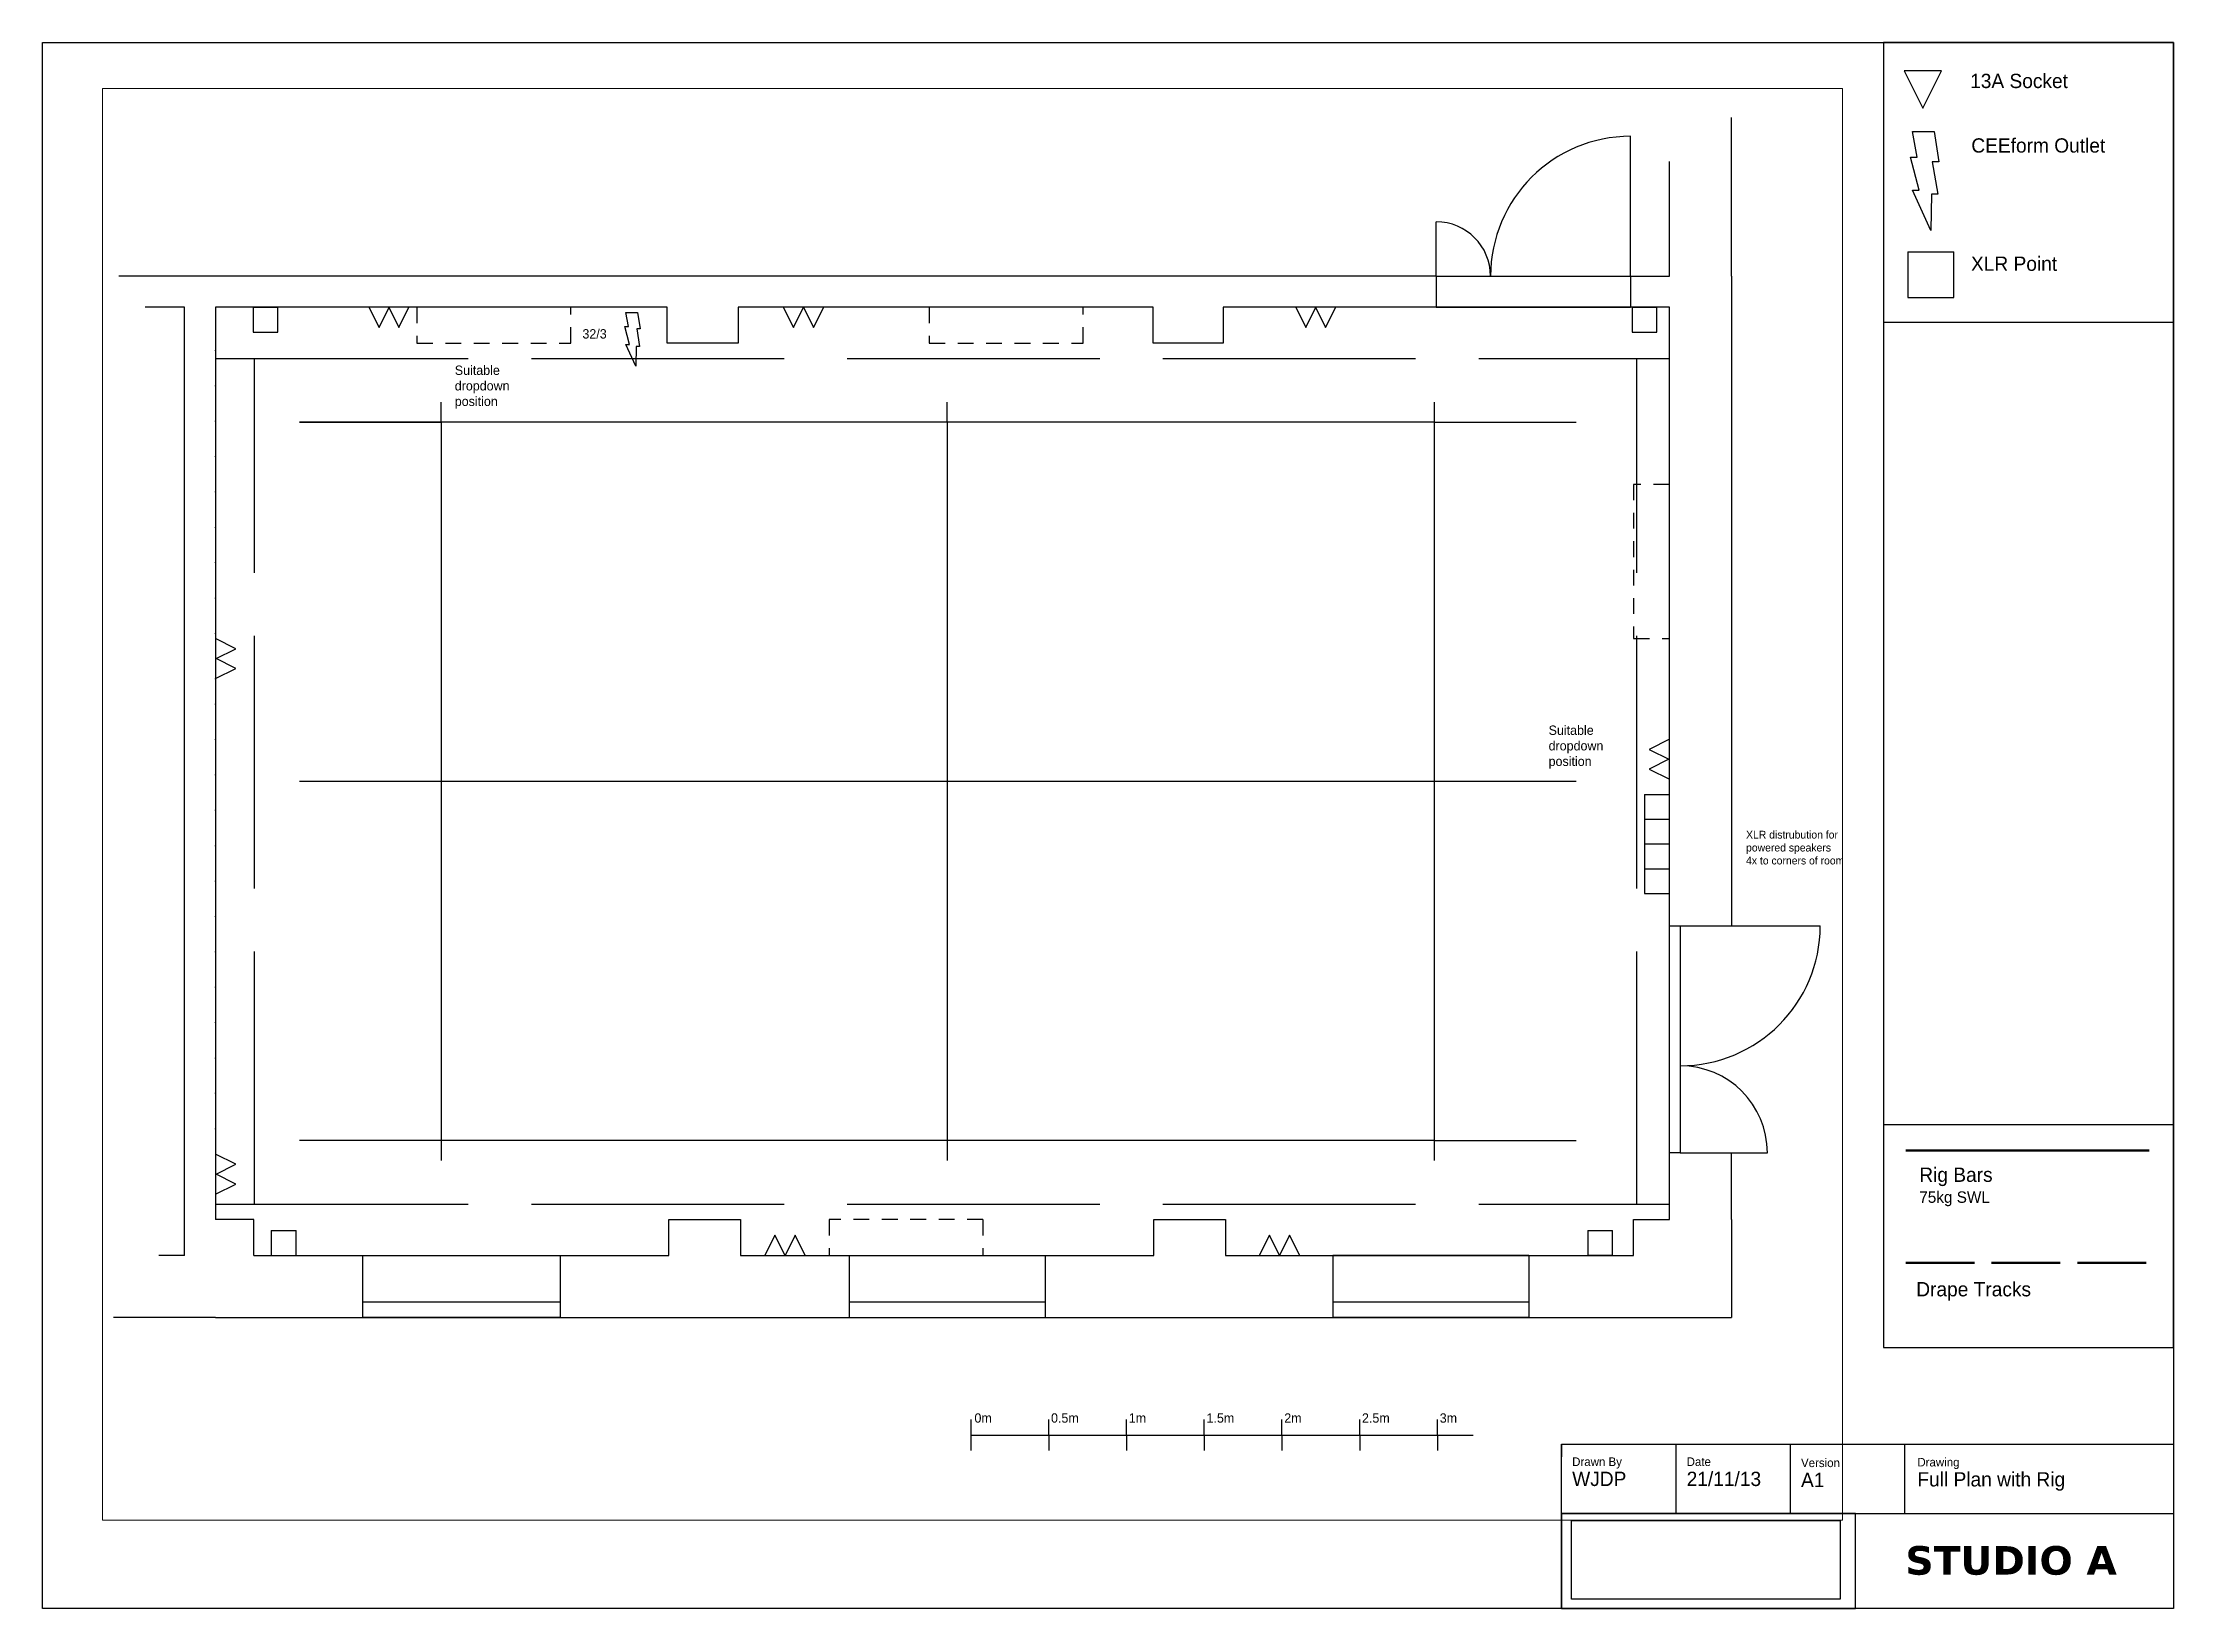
# Paper-space layout 'Print' of a CAD drawing. Header units: millimetres. Extents: x 4 to 376, y 5 to 279.
# The model-space entities are those that its viewports show. They can reach past a viewport. Long polylines and large blocks are cut down to what shows.
import ezdxf

# ---------------------------------------------------------------- set-up
doc = ezdxf.new("R2010")
doc.units = ezdxf.units.MM
doc.linetypes.add('ACAD_ISO02W100', pattern=[15, 12, -3])
doc.linetypes.add('JIS_02_0.7', pattern=[1.35, 0.75, -0.6])
for name, color, linetype, lineweight in [('Curtain Track', 104, 'ACAD_ISO02W100', 30), ('DWG Frame', 7, 'Continuous', 0), ('Rig', 30, 'Continuous', 30), ('SCALE', 230, 'Continuous', 30), ('Sockets', 40, 'Continuous', 30)]:
    doc.layers.add(name, color=color, linetype=linetype, lineweight=lineweight)
for name, color, linetype in [('Doors', 16, 'Continuous'), ('FRAME', 7, 'Continuous'), ('Key', 18, 'Continuous'), ('Notes', 10, 'Continuous'), ('Radiators', 19, 'JIS_02_0.7'), ('TEXT', 5, 'Continuous'), ('Windows', 150, 'Continuous'), ('XLR', 220, 'Continuous')]:
    doc.layers.add(name, color=color, linetype=linetype)
picture_1 = doc.add_image_def('image1.png', size_in_pixel=(400, 117))

msp = doc.modelspace()

# ---------------------------------------------------------------- linework, layer by layer
for p, q in [((975, 630), (975, 732)), ((935, 630), (935, 703.7)), ((-20, 630), (-62.3, 630)), ((785, 630), (-20, 630)), ((910, 630), (935, 630)), ((975, 630), (975, 212)), ((-20, 610), (-45.4, 610)), ((-20, 0), (-20, 610)), ((129.5, 610), (0, 610)), ((0, 610), (0, 605)), ((0, 605), (0, 68)), ((228.5, 610), (129.5, 610)), ((290.5, 610), (228.5, 610)), ((290.5, 587), (290.5, 610)), ((459, 610), (336, 610)), ((336, 610), (336, 587)), ((558, 610), (459, 610)), ((603, 610), (558, 610)), ((603, 587), (603, 610)), ((785, 610), (648, 610)), ((648, 610), (648, 587)), ((910, 610), (785, 610)), ((935, 610), (910, 610)), ((935, 496), (935, 610)), ((336, 587), (290.5, 587)), ((648, 587), (603, 587)), ((935, 128.1), (935, 498.1)), ((935, 397), (935, 496)), ((935, 66), (935, 212)), ((0, 68), (0, 23)), ((935, 23), (935, 66)), ((975, 23), (975, 66)), ((24.5, 23), (0, 23)), ((24.5, 0), (24.5, 23)), ((291.5, 0), (291.5, 23)), ((291.5, 23), (337.5, 23)), ((337.5, 23), (337.5, 0)), ((603.5, 0), (603.5, 23)), ((603.5, 23), (649.5, 23)), ((649.5, 23), (649.5, 0)), ((912, 0), (912, 23)), ((912, 23), (935, 23)), ((975, 23), (975, -40)), ((-20, 0), (-36.6, 0)), ((24.5, 0), (94.5, 0)), ((94.5, 0), (221.5, 0)), ((221.5, 0), (291.5, 0)), ((337.5, 0), (407.5, 0)), ((407.5, 0), (533.5, 0)), ((533.5, 0), (603.5, 0)), ((649.5, 0), (718.5, 0)), ((718.5, 0), (844.5, 0)), ((844.5, 0), (912, 0)), ((-20, -40), (-65.7, -40)), ((0, -40), (-20, -40)), ((0, -40), (975, -40))]:
    msp.add_line(p, q)
at = {"layer": 'Curtain Track'}
for p, q in [((0, 577), (935, 577)), ((25, 33), (25, 577)), ((914, 33), (914, 577)), ((0, 33), (935, 33))]:
    msp.add_line(p, q, dxfattribs=at)
at = {"layer": 'Doors'}
for p, q in [((910, 630), (910, 720)), ((785, 630), (785, 665)), ((785, 630), (785, 610)), ((785, 630), (910, 630)), ((910, 630), (910, 610)), ((785, 610), (820, 610)), ((820, 610), (910, 610)), ((935, 122), (935, 212)), ((935, 212), (942, 212)), ((942, 212), (1032, 212)), ((942, 212), (942, 66)), ((935, 66), (935, 122)), ((942, 66), (935, 66)), ((942, 66), (998, 66))]:
    msp.add_line(p, q, dxfattribs=at)
for centre, radius, start, end in [((910, 630), 90, 90, 180), ((785, 630), 35, 0, 90), ((942, 212), 90, 270, 0), ((942, 66), 56, 0, 90)]:
    msp.add_arc(centre, radius, start, end, dxfattribs=at)
at = {"layer": 'Radiators'}
for p, q in [((129.5, 610), (129.5, 587)), ((228.5, 587), (228.5, 610)), ((459, 610), (459, 587)), ((558, 587), (558, 610)), ((129.5, 587), (228.5, 587)), ((459, 587), (558, 587)), ((935, 496), (912, 496)), ((912, 496), (912, 397)), ((912, 397), (935, 397)), ((493.5, 23), (394.5, 23)), ((394.5, 23), (394.5, 0)), ((493.5, 23), (493.5, 0))]:
    msp.add_line(p, q, dxfattribs=at)
at = {"layer": 'Rig'}
for p, q in [((145, 536), (145, 549)), ((470.5, 536), (470.5, 549)), ((784, 61), (784, 549)), ((784, 536), (54, 536)), ((54, 536), (145, 536)), ((145, 536), (145, 74)), ((470.5, 536), (470.5, 74)), ((784, 536), (875, 536)), ((875, 305), (54, 305)), ((784, 74), (54, 74)), ((145, 74), (145, 61)), ((470.5, 74), (470.5, 61)), ((784, 74), (875, 74))]:
    msp.add_line(p, q, dxfattribs=at)
for p in [(0, 582.2), (0, 559.5), (0, 536.7), (0, 514), (0, 491.2), (0, 468.4), (0, 445.7), (0, 422.9), (0, 400.2), (0, 371), (0, 354.6), (0, 331.9), (0, 309.1), (0, 286.4), (0, 263.6), (0, 240.8), (0, 218.1), (0, 195.3), (0, 172.6), (0, 149.8), (0, 127), (0, 104.3), (0, 81.5)]:
    msp.add_point(p, dxfattribs=at)
at = {"layer": 'SCALE'}
for p, q in [((485.8, -105.6), (485.8, -125.6)), ((535.8, -115.6), (535.8, -105.6)), ((585.8, -115.6), (585.8, -105.6)), ((635.8, -115.6), (635.8, -105.6)), ((685.8, -115.6), (685.8, -105.6)), ((735.8, -115.6), (735.8, -105.6)), ((785.8, -115.6), (785.8, -105.6)), ((485.8, -115.6), (808.7, -115.6)), ((485.8, -115.6), (535.8, -115.6)), ((535.8, -115.6), (535.8, -125.6)), ((535.8, -115.6), (585.8, -115.6)), ((585.8, -115.6), (585.8, -125.6)), ((585.8, -115.6), (635.8, -115.6)), ((635.8, -115.6), (635.8, -125.6)), ((635.8, -115.6), (685.8, -115.6)), ((685.8, -115.6), (685.8, -125.6)), ((685.8, -115.6), (735.8, -115.6)), ((685.8, -115.6), (735.8, -115.6)), ((735.8, -115.6), (735.8, -125.6)), ((735.8, -115.6), (785.8, -115.6)), ((785.8, -115.6), (785.8, -125.6))]:
    msp.add_line(p, q, dxfattribs=at)
at = {"layer": 'Sockets'}
for p, q in [((111.6, 610), (98.6, 610)), ((98.6, 610), (105.1, 597)), ((105.1, 597), (111.6, 610)), ((124.3, 610), (111.3, 610)), ((111.3, 610), (117.8, 597)), ((117.8, 597), (124.3, 610)), ((378.1, 610), (365.1, 610)), ((365.1, 610), (371.6, 597)), ((371.6, 597), (378.1, 610)), ((391.1, 610), (378.1, 610)), ((378.1, 610), (384.6, 597)), ((384.6, 597), (391.1, 610)), ((707.7, 610), (694.7, 610)), ((694.7, 610), (701.2, 597)), ((701.2, 597), (707.7, 610)), ((720.4, 610), (707.4, 610)), ((707.4, 610), (713.9, 597)), ((713.9, 597), (720.4, 610)), ((13, 390.3), (0, 396.9)), ((0, 396.9), (0, 383.8)), ((0, 383.8), (13, 390.3)), ((13, 377.6), (0, 384.2)), ((0, 384.2), (0, 371.1)), ((0, 371.1), (13, 377.6)), ((935, 332.1), (922, 325.5)), ((935, 319), (935, 332.1)), ((922, 325.5), (935, 319)), ((935, 319.4), (922, 312.8)), ((935, 306.3), (935, 319.4)), ((922, 312.8), (935, 306.3)), ((13, 58.6), (0, 65.1)), ((0, 65.1), (0, 52.1)), ((0, 52.1), (13, 58.6)), ((13, 45.9), (0, 52.4)), ((0, 52.4), (0, 39.4)), ((0, 39.4), (13, 45.9)), ((359.7, 13), (353.2, 0)), ((366.2, 0), (359.7, 13)), ((372.7, 13), (366.2, 0)), ((366.2, 0), (379.2, 0)), ((379.2, 0), (372.7, 13)), ((677.7, 13), (671.2, 0)), ((684.2, 0), (677.7, 13)), ((690.7, 13), (684.2, 0)), ((697.2, 0), (690.7, 13)), ((353.2, 0), (366.2, 0)), ((671.2, 0), (684.2, 0)), ((684.2, 0), (697.2, 0))]:
    msp.add_line(p, q, dxfattribs=at)
msp.add_lwpolyline([(263.9, 606.7), (271.4, 606.7), (273.1, 596.1), (270.8, 596.1), (272.7, 584.7), (270.5, 584.7), (270.2, 572.1), (263.8, 586.1), (266.2, 586.1), (263.2, 597.7), (265.5, 597.7), (263.9, 606.7)], dxfattribs=at)
at = {"layer": 'Windows'}
for p, q in [((94.5, 0), (94.5, -30)), ((94.5, 0), (221.5, 0)), ((221.5, 0), (221.5, -30)), ((844.5, 0), (718.5, 0)), ((718.5, 0), (718.5, -30)), ((407.5, 0), (407.5, -30)), ((407.5, 0), (533.5, 0)), ((533.5, 0), (533.5, -30)), ((844.5, 0), (844.5, -30)), ((221.5, -30), (94.5, -30)), ((94.5, -30), (94.5, -40)), ((221.5, -40), (94.5, -40)), ((221.5, -30), (221.5, -40)), ((533.5, -30), (407.5, -30)), ((407.5, -30), (407.5, -40)), ((407.5, -40), (533.5, -40)), ((533.5, -30), (533.5, -40)), ((844.5, -30), (718.5, -30)), ((718.5, -30), (718.5, -40)), ((844.5, -40), (718.5, -40)), ((844.5, -30), (844.5, -40))]:
    msp.add_line(p, q, dxfattribs=at)
at = {"layer": 'XLR'}
for p, q in [((24.1, 610), (24.1, 594)), ((24.1, 610), (40.1, 610)), ((40.1, 594), (40.1, 610)), ((911, 610), (911, 594)), ((911, 610), (927, 610)), ((927, 594), (927, 610)), ((24.1, 594), (40.1, 594)), ((911, 594), (927, 594)), ((919, 296.6), (919, 280.6)), ((919, 296.6), (935, 296.6)), ((935, 280.6), (935, 296.6)), ((919, 280.7), (919, 264.7)), ((919, 280.7), (935, 280.7)), ((919, 280.6), (935, 280.6)), ((935, 264.7), (935, 280.7)), ((919, 264.8), (919, 248.8)), ((919, 264.8), (935, 264.8)), ((919, 264.7), (935, 264.7)), ((935, 248.8), (935, 264.8)), ((919, 248.8), (935, 248.8)), ((919, 248.8), (919, 232.8)), ((919, 248.8), (935, 248.8)), ((935, 232.8), (935, 248.8)), ((919, 232.8), (935, 232.8)), ((35.7, 16), (35.7, 0)), ((35.7, 16), (51.7, 16)), ((51.7, 0), (51.7, 16)), ((882.5, 16.1), (882.5, 0.1)), ((882.5, 16.1), (898.5, 16.1)), ((898.5, 0.1), (898.5, 16.1)), ((882.5, 0.1), (898.5, 0.1)), ((35.7, 0), (51.7, 0))]:
    msp.add_line(p, q, dxfattribs=at)

# ---------------------------------------------------------------- texts
at = {"layer": 'Notes', "char_height": 6, "attachment_point": 1}
for insert, width in [((153.8, 572.5), 126.256), ((857.3, 340.9), 49.137)]:
    msp.add_mtext('Suitable\\Pdropdown\\Pposition', dxfattribs=dict(at, insert=insert, width=width))
at = {"layer": 'SCALE', "attachment_point": 1}
for s, insert, char_height, width in [(' 0m', (485.8, -101.6), 6, 25.742), (' {\\H1.5x;0.5m}', (535.8, -101.6), 4, 21.902), (' {\\H1.5x;1m}', (585.8, -101.6), 4, 19.848), (' {\\H1.5x;1.5m}', (635.8, -101.6), 4, 38.018), (' {\\H1.5x;2m}', (685.8, -101.6), 4, 18.122), (' {\\H1.5x;2.5m}', (735.8, -101.6), 4, 40.124), (' {\\H1.5x;3m}', (785.8, -101.6), 4, 16.694)]:
    msp.add_mtext(s, dxfattribs=dict(at, insert=insert, char_height=char_height, width=width))
at = {"layer": 'Sockets', "insert": (235.9, 595.9), "char_height": 6, "width": 20.581, "attachment_point": 1}
msp.add_mtext('32/3', dxfattribs=at)
at = {"layer": 'XLR', "insert": (984.3, 273.2), "char_height": 5, "width": 128.231, "attachment_point": 1}
msp.add_mtext('XLR distrubution for\\Ppowered speakers\\P4x to corners of room', dxfattribs=at)

psp = doc.layouts.new('Print')

# ---------------------------------------------------------------- linework, layer by layer
at = {"layer": 'FRAME'}
for p, q in [((325.32, 278.99), (340.12, 278.99)), ((325.32, 230.13), (375.99, 230.13)), ((325.32, 89.81), (375.99, 89.81)), ((269.07, 33.92), (269.07, 31.74)), ((289.07, 21.79), (289.07, 33.92)), ((309.07, 21.79), (309.07, 33.92)), ((329.07, 21.79), (329.07, 33.92)), ((269.07, 21.79), (289.07, 21.79)), ((289.07, 21.79), (309.07, 21.79)), ((309.07, 21.79), (329.07, 21.79)), ((329.07, 21.79), (349.07, 21.79))]:
    psp.add_line(p, q, dxfattribs=at)
for points in [[(3.56, 278.99), (375.99, 278.99), (375.99, 5.22), (3.56, 5.22)], [(375.99, 278.99), (325.32, 278.99), (325.32, 50.86), (375.99, 50.83)], [(375.99, 5.22), (269.07, 5.22), (269.07, 33.92), (375.99, 33.92)], [(320.43, 21.79), (269.07, 21.79), (269.07, 5.22), (320.43, 5.22)], [(375.99, 5.22), (320.43, 5.22), (320.43, 21.79), (375.99, 21.79)]]:
    psp.add_lwpolyline(points, close=True, dxfattribs=at)
at = {"layer": 'Key', "color": 30}
for p, q in [((335.44, 274.04), (328.94, 274.04)), ((328.94, 274.04), (332.19, 267.54)), ((332.19, 267.54), (335.44, 274.04))]:
    psp.add_line(p, q, dxfattribs=at)
at = {"layer": 'Key', "color": 220}
for p, q in [((329.59, 242.41), (329.59, 234.41)), ((329.59, 242.41), (337.59, 242.41)), ((337.59, 234.41), (337.59, 242.41)), ((329.59, 234.41), (337.59, 234.41))]:
    psp.add_line(p, q, dxfattribs=at)
at = {"layer": 'Key', "color": 30, "lineweight": 50}
psp.add_line((329.21, 85.28), (371.77, 85.28), dxfattribs=at)
at = {"layer": 'Key', "color": 96, "linetype": 'ACAD_ISO02W100', "lineweight": 50}
psp.add_line((329.21, 65.65), (371.77, 65.65), dxfattribs=at)
at = {"layer": 'Key', "color": 30}
psp.add_lwpolyline([(330.41, 263.46), (334.16, 263.46), (335.01, 258.17), (333.86, 258.17), (334.8, 252.49), (333.74, 252.49), (333.58, 246.17), (330.37, 253.17), (331.56, 253.17), (330.07, 258.97), (331.2, 258.97), (330.41, 263.46)], dxfattribs=at)

# ---------------------------------------------------------------- texts
at = {"layer": 'Key', "char_height": 2.5, "attachment_point": 1}
for s, insert, width in [('13A Socket', (340.47, 273.54), 32.9327), ('CEEform Outlet', (340.68, 262.26), 27.1825), ('XLR Point', (340.62, 241.59), 24.7431), ('Rig Bars\\P{\\H0.8x;75kg SWL}', (331.58, 82.3), 32.9394), ('Drape Tracks', (331.05, 62.28), 32.9394)]:
    psp.add_mtext(s, dxfattribs=dict(at, insert=insert, width=width))
at = {"layer": 'TEXT', "attachment_point": 1}
for s, insert, char_height, width in [('{\\H0.6x;Drawn By\\P}WJDP', (270.91, 31.62), 2.5, 15.6672), ('{\\H0.6x;Date}\\P21/11/13', (290.92, 31.62), 2.5, 25.75), ('{\\H0.6x;Version}\\PA1', (310.91, 31.43), 2.5, 42.503), ('{\\H0.6x;Drawing}\\PFull Plan with Rig', (331.25, 31.54), 2.5, 42.503), ('{\\fVerdana|b1|i0|c0|p34;STUDIO A}', (329.15, 16.12), 5, 38.6401)]:
    psp.add_mtext(s, dxfattribs=dict(at, insert=insert, char_height=char_height, width=width))

# ---------------------------------------------------------------- pictures from other files: only their frames are drawn
at = {"layer": 'FRAME', "color": 7, "true_color": 0xffffff}
image = psp.add_image(picture_1, insert=(270.82, 6.84), size_in_units=(46.94, 13.73), dxfattribs=at)
image.dxf.flags = 7

# ---------------------------------------------------------------- viewports
at = {"layer": 'DWG Frame', "color": 7, "true_color": 0xffffff}
psp.add_viewport(center=(166.08, 145.79), size=(304.16, 250.3397), view_center_point=(486.73, 290.14), view_height=921.1558, dxfattribs=at)

doc.saveas('drawing.dxf')
